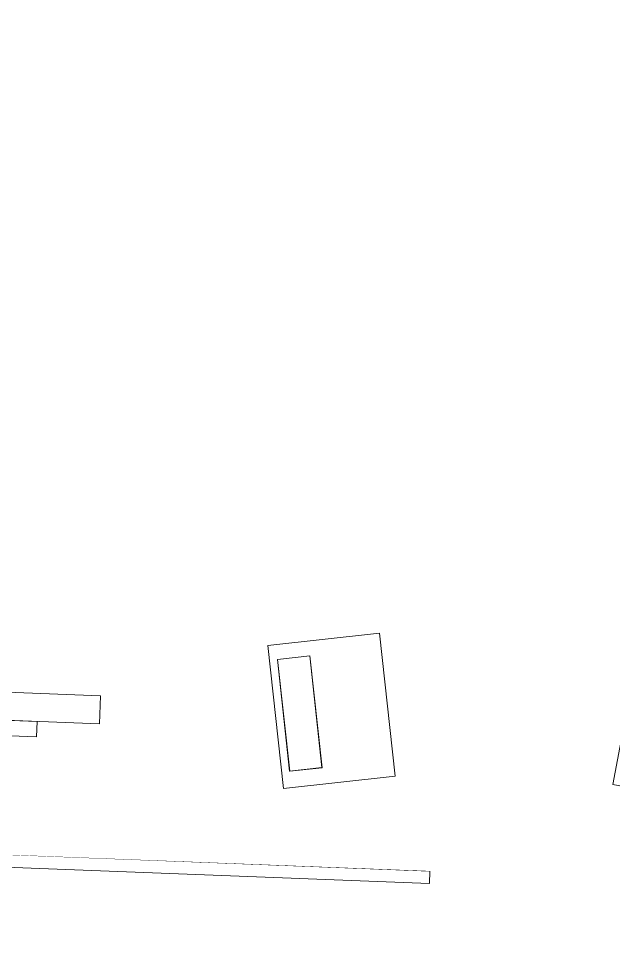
# Model space of a CAD drawing. Header units: millimetres. Extents: x 56551 to 77348, y 4047 to 46741.
# Drawn here: x 69929 to 70881, y 20620 to 22098 of the extents above; entities that cross this region are included whole.
import ezdxf

# ---------------------------------------------------------------- set-up
doc = ezdxf.new("R2010")
doc.units = ezdxf.units.MM
doc.header["$MEASUREMENT"] = 0
for name, color, linetype, lineweight in [('FURN-FILE', 211, 'Continuous', 0), ('FURN-STOR', 213, 'Continuous', 0), ('FURN-WKST', 42, 'Continuous', 13), ('FURN-WKST-SCRN', 92, 'Continuous', 13)]:
    doc.layers.add(name, color=color, linetype=linetype, lineweight=lineweight)

# ---------------------------------------------------------------- blocks, each defined once
blk = doc.blocks.new('*U19')
at = {"color": 0, "linetype": 'ByBlock', "lineweight": -2}
blk.add_wipeout([(-903.1903323073348, -65.17210588034504), (-887.7446711557859, 334.52957231422624), (910.9133117798483, 265.023579532477), (895.4676506283139, -134.67809866205425)], dxfattribs=at)
at = {"color": 0, "linetype": 'ByBlock', "lineweight": -2, "flags": 128}
for points in [[(30.79734058619943, 279.0191949113505), (31.56962920153455, 299.0042786063132), (890.9282280848856, 265.7958681477867), (890.1559394695796, 245.8107844528095), (30.79734058619943, 279.0191949113505)], [(-883.2047982233053, -65.94441189898862), (-882.4325096080574, -45.95932820405505), (-23.07391072463361, -79.1677386625961), (-23.84619933995418, -99.15282235755149), (-883.2047982233053, -65.94441189898862)]]:
    blk.add_lwpolyline(points, close=True, dxfattribs=at)
blk = doc.blocks.new('Spine 1800x400_7')
at = {"color": 0, "linetype": 'ByBlock', "lineweight": -2, "extrusion": (0, 0, -1), "rotation": 2.212849044904996}
blk.add_blockref('*U19', (-900.0000621421932, 100.0019586063063), dxfattribs=at)
blk = doc.blocks.new('*U21')
at = {"color": 0, "linetype": 'ByBlock', "lineweight": -2}
blk.add_wipeout([(-903.1903323073348, -65.17210588034504), (-887.7446711557859, 334.52957231422647), (910.9133117798633, 265.023579532477), (895.467650628329, -134.67809866205425)], dxfattribs=at)
at = {"color": 0, "linetype": 'ByBlock', "lineweight": -2, "flags": 128}
for points in [[(30.79734058621398, 279.0191949113505), (31.56962920154911, 299.0042786063132), (890.9282280848856, 265.7958681477867), (890.1559394695942, 245.8107844528131), (30.79734058621398, 279.0191949113505)], [(-883.2047982232907, -65.94441189898862), (-882.4325096080429, -45.95932820405869), (-23.07391072463361, -79.1677386625961), (-23.84619933995418, -99.15282235755512), (-883.2047982232907, -65.94441189898862)]]:
    blk.add_lwpolyline(points, close=True, dxfattribs=at)
blk = doc.blocks.new('Spine 1800x400_8')
at = {"color": 0, "linetype": 'ByBlock', "lineweight": -2, "extrusion": (0, 0, -1), "rotation": 2.212849044904996}
blk.add_blockref('*U21', (-900.0000621421932, 100.0019586063063), dxfattribs=at)
blk = doc.blocks.new('ws 2400_2')
at = {"color": 0, "linetype": 'ByBlock', "lineweight": -2}
blk.add_wipeout([(-0.0008488859020872042, 749.9999999995271), (2400.0024315224873, 750.00271643823), (2400.003280408433, 0.0027164387104221532), (-2.2737367544323206e-13, 0)], dxfattribs=at)
blk = doc.blocks.new('ws 2400_3')
at = {"color": 0, "linetype": 'ByBlock', "lineweight": -2}
blk.add_wipeout([(-0.0008488859166391194, 749.9999999995271), (2400.0024315224728, 750.0027164382336), (2400.0032804084185, 0.0027164387101947796), (0, 3.637978807091713e-12)], dxfattribs=at)
blk = doc.blocks.new('*U159')
at = {"color": 0, "linetype": 'ByBlock', "lineweight": -2, "flags": 128}
for points in [[(3.637875235301181, 105.9297435535409), (229.6395514689575, 63.21836622043338), (196.2132561646831, -113.6525108319911), (-29.78842006887498, -70.94113349883992), (3.637875235301181, 105.9297435535409)], [(-1.817887515913753, -63.13799520101747), (175.1252945630767, -96.57795521483058), (184.7994481938913, -45.38843445452221), (7.856266114842583, -11.9484744406509), (-1.817887515913753, -63.13799520101747)], [(-1.579579557292163, -63.57354827156814), (175.4262480723737, -96.68030883684696), (185.0040073696655, -45.47266476888035), (7.998179740014166, -12.36590420370339), (-1.579579557292163, -63.57354827156814)]]:
    blk.add_lwpolyline(points, close=True, dxfattribs=at)
blk = doc.blocks.new('wrk_14')
at = {"layer": 'FURN-FILE', "color": 0, "linetype": 'Continuous', "lineweight": 0, "extrusion": (0, 0, -1), "rotation": 92.21292925001441}
blk.add_blockref('*U159', (-1426.936658187187, 150.2067273224457), dxfattribs=at)
at = {"color": 0, "linetype": 'Continuous', "lineweight": 0}
blk.add_wipeout([(1699.9984720042992, 1350.0019241405898), (1249.998472004561, 1350.0014148090231), (1249.9991511132682, 750.0014148093833), (1699.9991511130063, 750.00192414095)], dxfattribs=at).dxf.layer = 'FURN-FILE'
at = {"color": 0}
blk.add_wipeout([(1249.998472004561, 1350.0014148090231), (1699.9991511130063, 1350.0014148090231), (1699.9991511130063, 750.00192414095), (1249.998472004561, 750.00192414095)], dxfattribs=at).dxf.layer = 'FURN-STOR'
blk = doc.blocks.new('*U165')
at = {"color": 0, "linetype": 'ByBlock', "lineweight": -2, "extrusion": (0, 0, -1), "flags": 128}
for points in [[(-3.637875235301181, 105.9297435535409), (-229.6395514689648, 63.21836622043338), (-196.213256164694, -113.6525108319911), (29.78842006887135, -70.94113349883992), (-3.637875235301181, 105.9297435535409)], [(1.817887515906477, -63.13799520101747), (-175.125294563084, -96.57795521481603), (-184.7994481938986, -45.38843445452221), (-7.856266114849859, -11.94847444066545), (1.817887515906477, -63.13799520101747)], [(1.579579557284887, -63.57354827156814), (-175.426248072381, -96.68030883684696), (-185.0040073696691, -45.4726647688658), (-7.998179740021442, -12.36590420371795), (1.579579557284887, -63.57354827156814)]]:
    blk.add_lwpolyline(points, close=True, dxfattribs=at)
blk = doc.blocks.new('*U166')
at = {"linetype": 'ByBlock', "lineweight": -2, "extrusion": (0, 0, -1)}
blk.add_hatch(color=7, dxfattribs=at).paths.add_polyline_path([(240.0286441050848, 333.8224027594588, 0.05883785226899226), (-17.78258416724566, 378.3228370210927, 0.05883785226899226), (-270.564346205545, 310.8815731016839), (-273.9786411160894, 307.6193697070739, 0.4852311977000949), (-240.2319705560803, 283.4062904212406, -0.05913279318586893), (-15.18123345443746, 320.4241396341386, -0.05913279318586893), (212.2825073906424, 303.7376379520829, 0.4852311977000949), (243.7218450241198, 330.8795009021705)])
h = blk.add_hatch(color=7, dxfattribs=at)
edge = h.paths.add_edge_path()
edge.add_spline(control_points=[(177.3597326177405, -145.1740488822907), (207.7293379313633, -138.3802228098684), (239.4937737222062, -120.159904605498), (285.5368762420258, -39.2909016015692), (282.7531709045434, 112.4052060332288), (154.2041548238485, 268.7965515609721), (36.97263507707976, 282.2879587669377), (-13.27937099902192, 278.1714150389998)], knot_values=[0, 0, 0, 0, 0.1278050160630629, 0.1732907007324, 0.4305391611673586, 0.7883516963517069, 1, 1, 1, 1], degree=3, periodic=0)
edge.add_spline(control_points=[(-13.27937099902192, 278.1714150389998), (-63.70477036727243, 277.7649786676884), (-179.2492612186325, 253.8152442498977), (-293.2596135224157, 86.52446312602115), (-282.4247332427913, -64.81148388593283), (-229.3179185400368, -141.2265414623289), (-196.0462666453241, -156.5193407843035), (-165.1847444627783, -160.5647082002506)], knot_values=[0, 0, 0, 0, 0.2116483041139544, 0.5694608392983027, 0.8267092997332612, 0.8721949844025984, 1, 1, 1, 1], degree=3, periodic=0)
edge.add_line((-165.1847444627783, -160.5647082002506), (-165.2484580467135, -160.8114819504226))
edge.add_arc((-20.0002498094982, 427.6801178225287), 606.1513053681008, 256.1356691001223, 272.5725635445668)
edge.add_arc((-20.00006308476441, 427.6801262120716), 606.1513053681002, 272.5725468779, 289.0094413223445)
edge.add_line((177.4379372039839, -145.4146661578161), (177.3597326177405, -145.1740488822907))
at = {"color": 0, "linetype": 'ByBlock', "lineweight": -2, "extrusion": (0, 0, -1), "flags": 128}
blk.add_lwpolyline([(240.0286441050848, 333.8224027594588, 0.05883785226899226), (-17.7826314401027, 378.3228465774155), (-17.78258416724566, 378.3228370210927, 0.05883785226899226), (-270.564346205545, 310.8815731016839), (-273.9786411160894, 307.6193697070739, 0.4852311977000949), (-240.231938918645, 283.4062995583336), (-240.2319705560803, 283.4062904212406, -0.05913279318586893), (-15.18123345443746, 320.4241396341386, -0.05913279318586893), (212.2824356838973, 303.7376518436031), (212.2825073906424, 303.7376379520829, 0.4852311977000949), (243.7218450241198, 330.8795009021705), (240.0286441050848, 333.8224027594588)], format="xyb", close=True, dxfattribs=at)
at = {"color": 0, "linetype": 'ByBlock', "lineweight": -2}
blk.add_rational_spline([(-177.3597326177405, -145.1740488822907), (-207.7293379313633, -138.3802228098684), (-239.4937737222062, -120.159904605498), (-285.5368762420258, -39.2909016015692), (-282.7531709045434, 112.4052060332288), (-154.2041548238485, 268.7965515609721), (-36.97263507707976, 282.2879587669377), (13.27937099902192, 278.1714150389998), (63.70477036727243, 277.7649786676884), (179.2492612186325, 253.8152442498977), (293.2596135224157, 86.52446312602115), (282.4247332427913, -64.81148388593283), (229.3179185400368, -141.2265414623289), (196.0462666453241, -156.5193407843035), (165.1847444627783, -160.5647082002506), (165.2059823240852, -160.6469661169758), (165.2272201854066, -160.729224033701), (165.2484580467135, -160.8114819504226), (108.7795362507604, -174.7488256867182), (50.89822587727394, -180.4709396899962), (-7.206620838973322, -177.8602946925821), (-65.31147889478598, -175.2496661217847), (-122.4464215655753, -164.3599000441209), (-177.4379372039839, -145.4146661577724), (-177.4118690085597, -145.33446039931), (-177.3858008131501, -145.254254640804), (-177.3597326177405, -145.1740488822907)], [1, 1, 1, 1, 1, 1, 1, 1, 1, 1, 1, 1, 1, 1, 1, 1, 1, 1, 0.9931535054110803, 0.9931535054110803, 1, 0.9931535054110803, 0.9931535054110803, 1, 1, 1, 1], degree=3, knots=[0, 0, 0, 0, 0.02130083601051049, 0.02888178345540001, 0.07175652686122644, 0.1313919493919511, 0.1666666666666667, 0.1666666666666667, 0.1666666666666667, 0.2019413840189924, 0.2615768065497171, 0.3044515499555435, 0.312032497400433, 0.3333333333333333, 0.3333333333333333, 0.3333333333333333, 0.5, 0.5, 0.5, 0.6666666666666666, 0.6666666666666666, 0.6666666666666666, 0.8333333333333333, 0.8333333333333333, 0.8333333333333333, 1, 1, 1, 1], dxfattribs=at)
blk.add_wipeout([(-37.687480615539236, 321.35907786657475), (67.71986267867028, 317.28579539056585), (66.04961799722511, 274.0636384312929), (-39.35772529695532, 278.13692090732724)], dxfattribs=at)
blk = doc.blocks.new('*U169')
at = {"color": 0, "linetype": 'ByBlock', "lineweight": -2}
for p, q in [((-77.35046026017517, 248.9608467578219), (-77.92972024992196, 233.9718910320953)), ((7.036208975525369, 245.6996575158992), (-77.35046026017517, 248.9608467578219)), ((6.456948985716735, 230.7107017901726), (-77.92972024992196, 233.9718910320953)), ((-95.50056195678917, -220.6919439464837), (-96.0798219465687, -235.6808996721666)), ((-11.11389272112501, -223.9531331883481), (-95.50056195678917, -220.6919439464837)), ((-11.6931527109009, -238.9420889140019), (-96.0798219465687, -235.6808996721666))]:
    blk.add_line(p, q, dxfattribs=at)
at = {"color": 0, "linetype": 'ByBlock', "lineweight": -2, "flags": 128}
for points in [[(80.3876017323164, 460.5289075269102), (63.00983924709362, 10.86119856243022), (107.9767064242442, 9.12341859305161), (125.3544689094961, 458.7911275575461), (80.3876017323164, 460.5289075269102)], [(76.52588704130903, 360.6030174418265), (66.87155390752741, 110.7870886486926), (41.88996103139652, 111.7525219649979), (51.54429416521089, 361.5684507581464), (76.52588704130903, 360.6030174418265)], [(-103.4398813457628, 291.2290568659519), (-37.70445010517506, 288.6886593942036), (-41.46800191511284, 191.3028353341215), (-107.2034331556715, 193.8432328058698), (-103.4398813457628, 291.2290568659519)], [(47.19984427113741, 249.151282783816), (46.23441092547, 224.1696899393428), (6.263862322448404, 225.7143832149741), (7.229295638764597, 250.6959760910686), (47.19984427113741, 249.151282783816)], [(62.23750003566965, -9.123883177278913), (44.85973755041778, -458.7915921418025), (89.82660472747375, -460.529372111152), (107.2043672130567, -10.86166314670118), (62.23750003566965, -9.123883177278913)], [(58.37578534469139, -109.0497732624353), (48.72145221087339, -358.8657020555402), (23.73985933477888, -357.9002687392058), (33.3941924685314, -108.0843399460719), (58.37578534469139, -109.0497732624353)], [(-121.5899830423841, -178.4237338383391), (-55.85455180179633, -180.9641313100437), (-59.61810361175958, -278.3499553701113), (-125.3535348523474, -275.8095578984357), (-121.5899830423841, -178.4237338383391)], [(29.04974257448703, -220.5015079204313), (28.08430922881962, -245.48310076489), (-11.88623937416924, -243.9384074892441), (-10.92080605785668, -218.9568146131205), (29.04974257448703, -220.5015079204313)]]:
    blk.add_lwpolyline(points, close=True, dxfattribs=at)
blk = doc.blocks.new('wrk_15')
at = {"layer": 'FURN-FILE', "color": 0, "linetype": 'Continuous', "lineweight": 0, "extrusion": (0, 0, -1)}
for name, p, rotation in [('*U166', (-596.1606749575003, 928.0065980308536), 2.212929250014385), ('*U165', (-1426.936658187187, 150.206727322442), 92.21292925001437)]:
    blk.add_blockref(name, p, dxfattribs=dict(at, rotation=rotation))
at = {"layer": 'FURN-FILE', "color": 0, "linetype": 'Continuous', "lineweight": 0, "rotation": 92.21320400544748}
blk.add_blockref('*U169', (599.7811701462051, 152.5824639066705), dxfattribs=at)
at = {"color": 0, "linetype": 'Continuous', "lineweight": 0}
blk.add_wipeout([(1699.9984720042996, 1350.0019241405898), (1249.998472004547, 1350.0014148090268), (1249.9991511132832, 750.0014148093906), (1699.9991511129922, 750.0019241409536)], dxfattribs=at).dxf.layer = 'FURN-FILE'
at = {"color": 0}
blk.add_wipeout([(1249.998472004547, 1350.0014148090268), (1699.9991511130067, 1350.0014148090268), (1699.9991511129922, 750.0019241409536), (1249.998472004547, 750.0019241409536)], dxfattribs=at).dxf.layer = 'FURN-STOR'

msp = doc.modelspace()

# ---------------------------------------------------------------- block references
at = {"layer": 'FURN-WKST-SCRN', "extrusion": (0, 0, -1), "rotation": 2.213139155339487}
msp.add_blockref('Spine 1800x400_7', (-70591.7541211649, 20332.5404513004), dxfattribs=at)

# ---------------------------------------------------------------- next in the draw order: block references
msp.add_blockref('Spine 1800x400_8', (-72396.0630365225, 20262.8115133401), dxfattribs=at)

# ---------------------------------------------------------------- next in the draw order: block references
at = {"layer": 'FURN-WKST', "extrusion": (0, 0, -1), "rotation": 2.213139155339487}
msp.add_blockref('ws 2400_2', (-72405.86364791915, 20662.73183167151), dxfattribs=at)

# ---------------------------------------------------------------- next in the draw order: block references
at = {"layer": 'FURN-FILE', "linetype": 'Continuous', "lineweight": 0, "extrusion": (0, 0, -1), "rotation": 2.213139155339487}
msp.add_blockref('wrk_14', (-72405.86364791915, 20662.73183167151), dxfattribs=at)
at = {"layer": 'FURN-WKST', "extrusion": (0, 0, -1), "rotation": 2.213139155339487}
msp.add_blockref('ws 2400_3', (-70007.65066609402, 20755.41537812805), dxfattribs=at)

# ---------------------------------------------------------------- next in the draw order: block references
at = {"layer": 'FURN-FILE', "linetype": 'Continuous', "lineweight": 0, "rotation": 357.7868608446605}
msp.add_blockref('wrk_15', (68994.25598600674, 20794.57609457879), dxfattribs=at)

doc.saveas('drawing.dxf')
